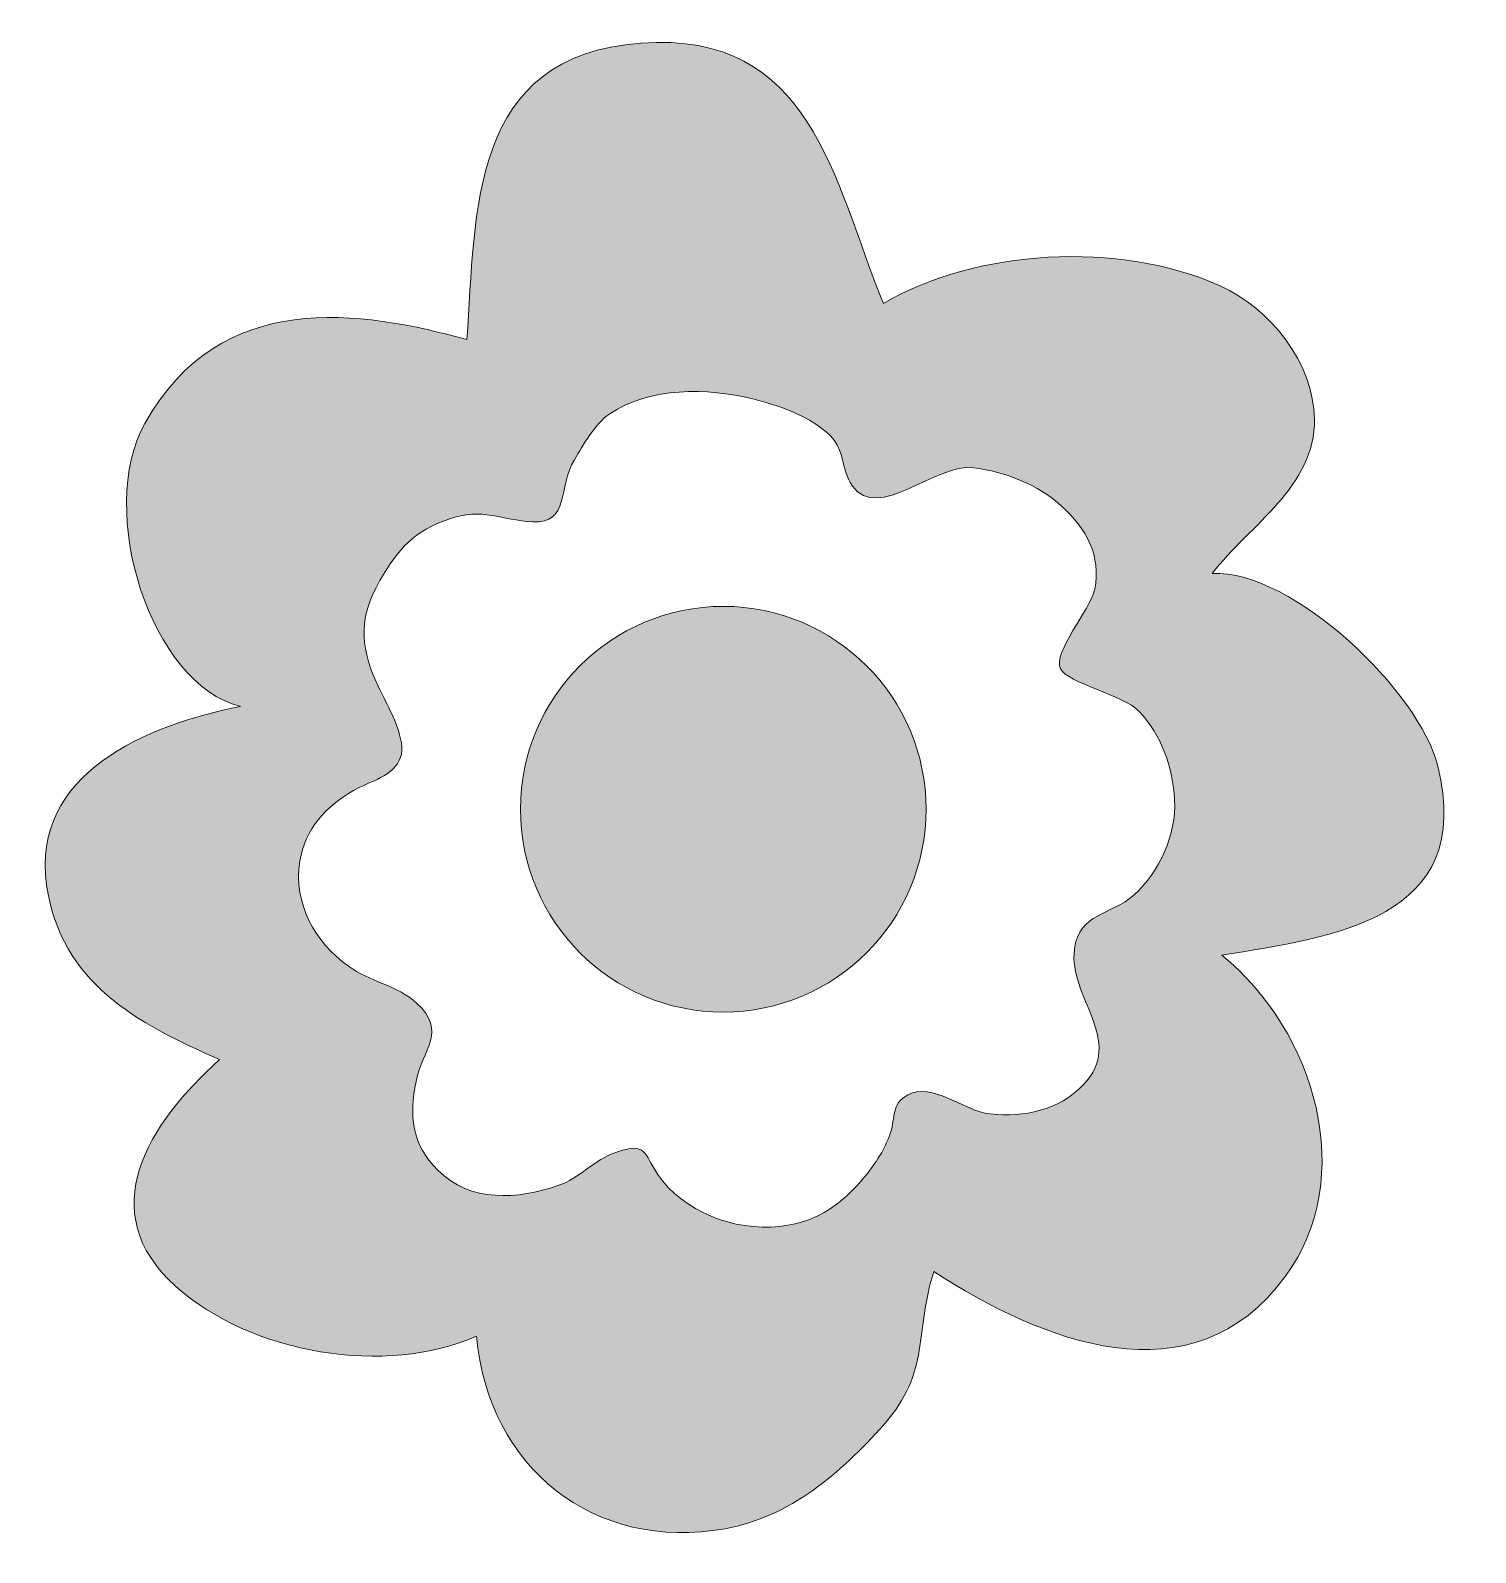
# Model space of a CAD drawing. Header units: inches. Extents: x -1 to 98, y -1 to 102.
import ezdxf

# ---------------------------------------------------------------- set-up
doc = ezdxf.new("R2010")
doc.units = ezdxf.units.IN
doc.header["$MEASUREMENT"] = 0
doc.layers.add('Layer 1', color=7, linetype='Continuous')

msp = doc.modelspace()

# ---------------------------------------------------------------- hatches: boundary and pattern name
at = {"layer": 'Layer 1', "true_color": 0xbdd63c}
h = msp.add_hatch(color=63, dxfattribs=at)
h.dxf.hatch_style = 2
edge = h.paths.add_edge_path()
edge.add_spline(control_points=[(60.61, 17.8), (67.89, 13.07), (78.24, 8.83), (84.58, 17.48), (89.5, 24.18), (86.66, 34.16), (80.23, 39.37), (87.88, 40.61), (97.54, 41.8), (94.97, 52.26), (93.73, 57.28), (85.13, 65.64), (79.57, 65.4), (82.17, 68.69), (86.62, 71.36), (86.56, 75.89), (86.51, 79.74), (83.53, 83.47), (80.13, 85), (73.24, 88.1), (63.4, 87.5), (57.16, 83.79), (53.75, 92.18), (52.28, 102.41), (40.63, 101.55), (28.88, 100.68), (29.39, 90.07), (28.76, 81.34), (21.53, 83.32), (11.95, 84.86), (6.8, 75.62), (3.47, 69.63), (7.19, 57.87), (13.33, 56.32), (6.93, 55.11), (-1, 51.7), (0.1, 44.14), (1.09, 37.42), (6.29, 34.74), (11.9, 32.25), (7.01, 27.88), (3.24, 21.88), (8.89, 16.81), (14.08, 12.16), (23.25, 10.67), (29.42, 13.4), (30.19, 4.48), (37.43, -1.35), (46.37, 0.27), (50.81, 1.08), (54.25, 4.06), (57.18, 7.35), (60.42, 11), (59.26, 13.73), (60.61, 17.8)], knot_values=[0, 0, 0, 0, 1, 1, 1, 2, 2, 2, 3, 3, 3, 4, 4, 4, 5, 5, 5, 6, 6, 6, 7, 7, 7, 8, 8, 8, 9, 9, 9, 10, 10, 10, 11, 11, 11, 12, 12, 12, 13, 13, 13, 14, 14, 14, 15, 15, 15, 16, 16, 16, 17, 17, 17, 18, 18, 18, 18], degree=3, periodic=1)
edge = h.paths.add_edge_path()
edge.add_spline(control_points=[(50.08, 20.88), (46.97, 20.56), (43.51, 21.86), (41.76, 24.45), (40.81, 25.85), (41.07, 26.66), (38.91, 25.93), (37.47, 25.45), (36.42, 24.14), (34.97, 23.66), (32.21, 22.73), (29, 22.48), (26.78, 24.71), (24.96, 26.53), (24.84, 28.43), (25.29, 30.75), (25.74, 33.02), (27.46, 34.14), (25.32, 36.11), (24.02, 37.31), (22.09, 37.59), (20.68, 38.62), (18.38, 40.3), (16.91, 42.87), (17.37, 45.78), (17.72, 47.99), (19.16, 49.51), (21.03, 50.6), (22.07, 51.2), (23.82, 51.59), (24.24, 52.86), (24.43, 53.43), (24.27, 54.19), (23.99, 54.98), (23.57, 56.11), (22.89, 57.29), (22.57, 58.01), (21.41, 60.59), (21.44, 62.5), (22.83, 64.91), (24.11, 67.12), (25.16, 68.28), (27.52, 69.1), (29.84, 69.91), (31.13, 69.03), (33.24, 68.91), (35.78, 68.77), (34.97, 71.28), (36.09, 73.15), (36.7, 74.15), (37.49, 75.61), (38.5, 76.28), (41.26, 78.11), (45.13, 78.07), (48.25, 77.29), (49.99, 76.85), (51.86, 76.23), (53.25, 75.05), (54.69, 73.83), (54.17, 72.61), (55.05, 71.35), (56.8, 68.85), (60.72, 72.94), (63.3, 72.6), (65.51, 72.31), (67.67, 71.48), (69.33, 69.97), (70.99, 68.46), (72.03, 66.59), (71.57, 64.32), (71.28, 62.91), (68.69, 60.04), (69.24, 58.9), (69.73, 57.91), (73.53, 57.12), (74.59, 56), (76.13, 54.38), (76.9, 52.17), (77.02, 49.96), (77.14, 47.59), (76, 45.06), (74.25, 43.48), (72.69, 42.07), (70.51, 42.27), (70.19, 39.79), (69.75, 36.49), (73.69, 33.57), (70.79, 30.53), (69.11, 28.78), (66.78, 28.31), (64.44, 28.55), (62.67, 28.73), (60.49, 30.76), (58.82, 29.84), (57.67, 29.21), (57.99, 28.32), (57.65, 27.28), (57.23, 26.03), (56.47, 24.91), (55.59, 23.93), (54.03, 22.17), (52.42, 21.12), (50.08, 20.88)], knot_values=[0, 0, 0, 0, 1, 1, 1, 2, 2, 2, 3, 3, 3, 4, 4, 4, 5, 5, 5, 6, 6, 6, 7, 7, 7, 8, 8, 8, 9, 9, 9, 10, 10, 10, 11, 11, 11, 12, 12, 12, 13, 13, 13, 14, 14, 14, 15, 15, 15, 16, 16, 16, 17, 17, 17, 18, 18, 18, 19, 19, 19, 20, 20, 20, 21, 21, 21, 22, 22, 22, 23, 23, 23, 24, 24, 24, 25, 25, 25, 26, 26, 26, 27, 27, 27, 28, 28, 28, 29, 29, 29, 30, 30, 30, 31, 31, 31, 32, 32, 32, 33, 33, 33, 34, 34, 34, 34], degree=3, periodic=1)
h = msp.add_hatch(color=63, dxfattribs=at)
h.dxf.hatch_style = 2
edge = h.paths.add_edge_path()
edge.add_spline(control_points=[(46.24, 63.15), (38.61, 63.15), (32.41, 56.95), (32.41, 49.32), (32.41, 41.68), (38.61, 35.49), (46.24, 35.49), (53.88, 35.49), (60.07, 41.68), (60.07, 49.32), (60.07, 56.95), (53.88, 63.15), (46.24, 63.15)], knot_values=[0, 0, 0, 0, 1, 1, 1, 2, 2, 2, 3, 3, 3, 4, 4, 4, 4], degree=3, periodic=1)

# ---------------------------------------------------------------- linework, layer by layer
at = {"layer": 'Layer 1', "lineweight": 0}
for points, knots in [([(60.61, 17.8), (67.89, 13.07), (78.24, 8.83), (84.58, 17.48), (89.5, 24.18), (86.66, 34.16), (80.23, 39.37), (87.88, 40.61), (97.54, 41.8), (94.97, 52.26), (93.73, 57.28), (85.13, 65.64), (79.57, 65.4), (82.17, 68.69), (86.62, 71.36), (86.56, 75.89), (86.51, 79.74), (83.53, 83.47), (80.13, 85), (73.24, 88.1), (63.4, 87.5), (57.16, 83.79), (53.75, 92.18), (52.28, 102.41), (40.63, 101.55), (28.88, 100.68), (29.39, 90.07), (28.76, 81.34), (21.53, 83.32), (11.95, 84.86), (6.8, 75.62), (3.47, 69.63), (7.19, 57.87), (13.33, 56.32), (6.93, 55.11), (-1, 51.7), (0.1, 44.14), (1.09, 37.42), (6.29, 34.74), (11.9, 32.25), (7.01, 27.88), (3.24, 21.88), (8.89, 16.81), (14.08, 12.16), (23.25, 10.67), (29.42, 13.4), (30.19, 4.48), (37.43, -1.35), (46.37, 0.27), (50.81, 1.08), (54.25, 4.06), (57.18, 7.35), (60.42, 11), (59.26, 13.73), (60.61, 17.8)], [0, 0, 0, 0, 1, 1, 1, 2, 2, 2, 3, 3, 3, 4, 4, 4, 5, 5, 5, 6, 6, 6, 7, 7, 7, 8, 8, 8, 9, 9, 9, 10, 10, 10, 11, 11, 11, 12, 12, 12, 13, 13, 13, 14, 14, 14, 15, 15, 15, 16, 16, 16, 17, 17, 17, 18, 18, 18, 18]), ([(50.08, 20.88), (46.97, 20.56), (43.51, 21.86), (41.76, 24.45), (40.81, 25.85), (41.07, 26.66), (38.91, 25.93), (37.47, 25.45), (36.42, 24.14), (34.97, 23.66), (32.21, 22.73), (29, 22.48), (26.78, 24.71), (24.96, 26.53), (24.84, 28.43), (25.29, 30.75), (25.74, 33.02), (27.46, 34.14), (25.32, 36.11), (24.02, 37.31), (22.09, 37.59), (20.68, 38.62), (18.38, 40.3), (16.91, 42.87), (17.37, 45.78), (17.72, 47.99), (19.16, 49.51), (21.03, 50.6), (22.07, 51.2), (23.82, 51.59), (24.24, 52.86), (24.43, 53.43), (24.27, 54.19), (23.99, 54.98), (23.57, 56.11), (22.89, 57.29), (22.57, 58.01), (21.41, 60.59), (21.44, 62.5), (22.83, 64.91), (24.11, 67.12), (25.16, 68.28), (27.52, 69.1), (29.84, 69.91), (31.13, 69.03), (33.24, 68.91), (35.78, 68.77), (34.97, 71.28), (36.09, 73.15), (36.7, 74.15), (37.49, 75.61), (38.5, 76.28), (41.26, 78.11), (45.13, 78.07), (48.25, 77.29), (49.99, 76.85), (51.86, 76.23), (53.25, 75.05), (54.69, 73.83), (54.17, 72.61), (55.05, 71.35), (56.8, 68.85), (60.72, 72.94), (63.3, 72.6), (65.51, 72.31), (67.67, 71.48), (69.33, 69.97), (70.99, 68.46), (72.03, 66.59), (71.57, 64.32), (71.28, 62.91), (68.69, 60.04), (69.24, 58.9), (69.73, 57.91), (73.53, 57.12), (74.59, 56), (76.13, 54.38), (76.9, 52.17), (77.02, 49.96), (77.14, 47.59), (76, 45.06), (74.25, 43.48), (72.69, 42.07), (70.51, 42.27), (70.19, 39.79), (69.75, 36.49), (73.69, 33.57), (70.79, 30.53), (69.11, 28.78), (66.78, 28.31), (64.44, 28.55), (62.67, 28.73), (60.49, 30.76), (58.82, 29.84), (57.67, 29.21), (57.99, 28.32), (57.65, 27.28), (57.23, 26.03), (56.47, 24.91), (55.59, 23.93), (54.03, 22.17), (52.42, 21.12), (50.08, 20.88)], [0, 0, 0, 0, 1, 1, 1, 2, 2, 2, 3, 3, 3, 4, 4, 4, 5, 5, 5, 6, 6, 6, 7, 7, 7, 8, 8, 8, 9, 9, 9, 10, 10, 10, 11, 11, 11, 12, 12, 12, 13, 13, 13, 14, 14, 14, 15, 15, 15, 16, 16, 16, 17, 17, 17, 18, 18, 18, 19, 19, 19, 20, 20, 20, 21, 21, 21, 22, 22, 22, 23, 23, 23, 24, 24, 24, 25, 25, 25, 26, 26, 26, 27, 27, 27, 28, 28, 28, 29, 29, 29, 30, 30, 30, 31, 31, 31, 32, 32, 32, 33, 33, 33, 34, 34, 34, 34]), ([(46.24, 63.15), (38.61, 63.15), (32.41, 56.95), (32.41, 49.32), (32.41, 41.68), (38.61, 35.49), (46.24, 35.49), (53.88, 35.49), (60.07, 41.68), (60.07, 49.32), (60.07, 56.95), (53.88, 63.15), (46.24, 63.15)], [0, 0, 0, 0, 1, 1, 1, 2, 2, 2, 3, 3, 3, 4, 4, 4, 4])]:
    msp.add_open_spline(points, degree=3, knots=knots, dxfattribs=at)

doc.saveas('drawing.dxf')
